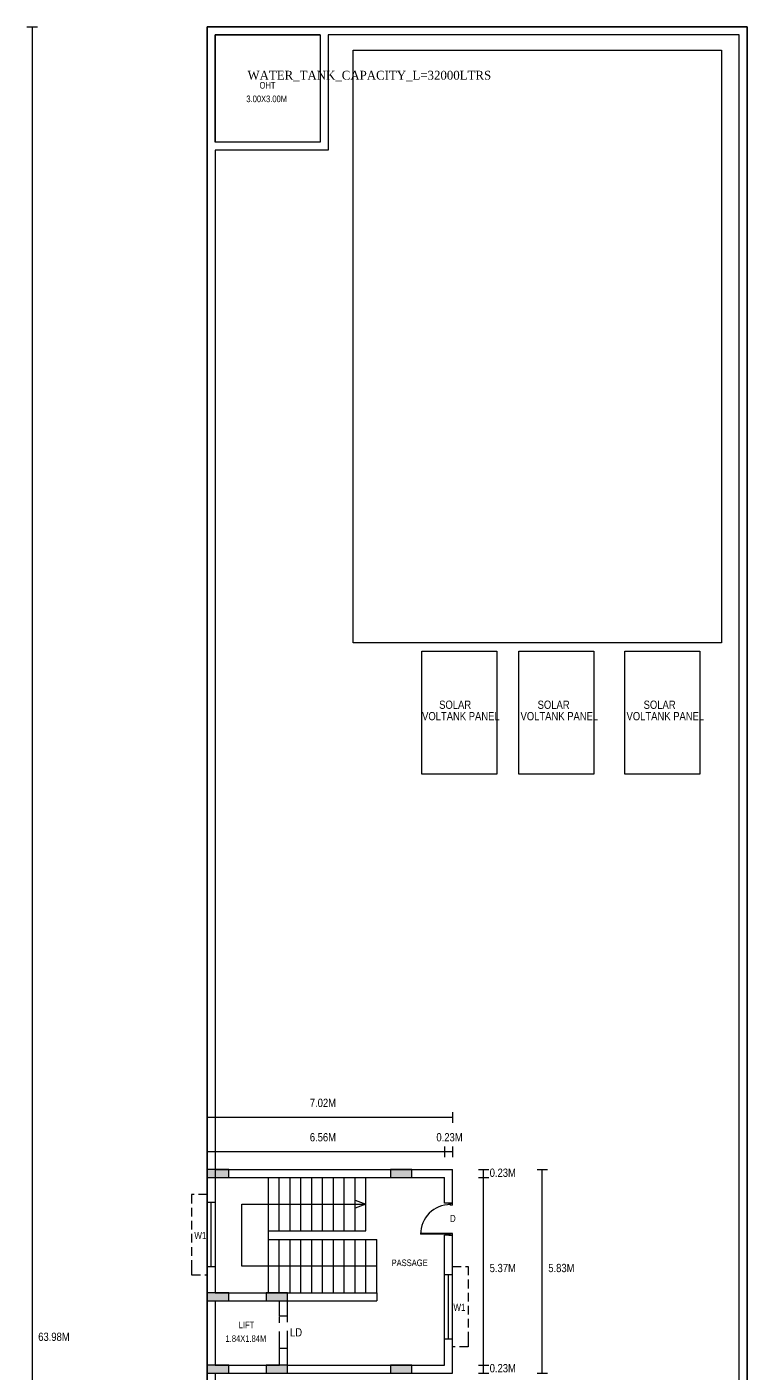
# Model space of a CAD drawing. Header units: metres. Extents: x 0 to 246, y -13 to 116.
# Drawn here: x 86.94 to 107.56, y 50.86 to 89.4 of the extents above; entities that cross this region are included whole.
import ezdxf
from ezdxf.enums import TextEntityAlignment as Align

# ---------------------------------------------------------------- set-up
doc = ezdxf.new("R2010")
doc.units = ezdxf.units.M
doc.header["$MEASUREMENT"] = 0
doc.linetypes.add('HIDDEN', pattern=[0.375, 0.25, -0.125])
doc.linetypes.add('HIDDENX2', pattern=[0.75, 0.5, -0.25])
for name, color, linetype in [('A-Glaz', 92, 'Continuous'), ('wall', 2, 'Continuous'), ('WATER_TANK_CALCULATION', 7, 'Continuous'), ('win', 5, 'Continuous')]:
    doc.layers.add(name, color=color, linetype=linetype)
for name, color, linetype, lineweight in [('BLK_1_FLR_2_ROOF_AREA', 7, 'Continuous', 30), ('SOLAR_PANEL', 4, 'Continuous', 30), ('text', 7, 'Continuous', 25)]:
    doc.layers.add(name, color=color, linetype=linetype, lineweight=lineweight)
doc.styles.add('ATT', font='swissck.ttf', dxfattribs={"height": 12})
doc.styles.add('ED', font='romantic.ttf', dxfattribs={"width": 0.96})
doc.styles.add('STYLE3', font='swissck.ttf', dxfattribs={"height": 0.5})

# ---------------------------------------------------------------- blocks, each defined once
blk = doc.blocks.new('D3')
for p, q in [((1.1, 2.5), (1.1, 36)), ((1.9, 2.5), (1.9, 35.9)), ((0, 4), (1.1, 4)), ((0, 4), (0, 0)), ((0, 0), (2, 0)), ((1.1, 2.5), (1.1, 4)), ((1.1, 2.5), (2, 2.5)), ((2, 0), (2, 2.5)), ((34.9, 2.5), (34, 2.5)), ((34, 0), (34, 2.5)), ((34, 0), (36, 0)), ((36, 4), (34.9, 4)), ((34.9, 2.5), (34.9, 4)), ((36, 4), (36, 0))]:
    blk.add_line(p, q)
blk.add_arc((1.2, 2.7), 33.3, 359.6455, 90.1793)

msp = doc.modelspace()

# ---------------------------------------------------------------- hatches: boundary and pattern name
for points in [[(92.10646, 56.68542), (92.10646, 56.45542), (92.71979, 56.45542), (92.71979, 56.68542)], [(97.34943, 56.68542), (97.34943, 56.45542), (97.96276, 56.45542), (97.96276, 56.68542)], [(92.10646, 53.15876), (92.10646, 52.92876), (92.71979, 52.92876), (92.71979, 53.15876)], [(93.79313, 53.15876), (93.79313, 52.92876), (94.40646, 52.92876), (94.40646, 53.15876)], [(92.10646, 51.08876), (92.10646, 50.85876), (92.71979, 50.85876), (92.71979, 51.08876)], [(93.79313, 51.08876), (93.79313, 50.85876), (94.40646, 50.85876), (94.40646, 51.08876)], [(97.34943, 51.08876), (97.34943, 50.85876), (97.96276, 50.85876), (97.96276, 51.08876)]]:
    msp.add_hatch(color=145).paths.add_polyline_path(points)

# ---------------------------------------------------------------- linework, layer by layer
at = {"lineweight": 30}
for p, q in [((86.94441, 89.40062), (87.24421, 89.40062)), ((99.12646, 58.32657), (99.12646, 58.02677)), ((98.89646, 57.34148), (98.89646, 57.04168)), ((99.12646, 57.34148), (99.12646, 57.04168)), ((99.86813, 56.68542), (100.16793, 56.68542)), ((101.54596, 56.68542), (101.84576, 56.68542)), ((99.86813, 56.45542), (100.16793, 56.45542)), ((99.86813, 51.08876), (100.16793, 51.08876)), ((99.86813, 50.85876), (100.16793, 50.85876)), ((101.54596, 50.85876), (101.84576, 50.85876))]:
    msp.add_line(p, q, dxfattribs=at)
for p, q in [((87.09431, 89.40062), (87.09431, 25.42522)), ((99.12646, 58.17667), (92.10646, 58.17667)), ((99.12646, 57.19158), (92.10646, 57.19158)), ((92.33646, 56.68542), (99.12646, 56.68542)), ((99.12646, 55.7267), (99.12646, 56.68542)), ((100.01803, 50.85876), (100.01803, 56.68542)), ((101.69586, 50.85876), (101.69586, 56.68542)), ((92.33646, 56.45542), (98.89646, 56.45542)), ((98.89646, 55.7267), (98.89646, 56.45542)), ((98.89646, 51.08876), (98.89646, 54.8067)), ((99.12646, 50.85876), (99.12646, 54.8067)), ((92.33646, 53.15876), (96.95646, 53.15876)), ((92.33646, 52.92876), (94.17646, 52.92876)), ((94.17646, 52.48366), (94.17646, 52.92876)), ((94.40646, 52.92876), (96.95646, 52.92876)), ((94.40646, 52.48366), (94.40646, 52.92876)), ((96.95646, 53.15876), (96.95646, 52.92876)), ((94.17646, 51.08876), (94.17646, 51.56366)), ((94.40646, 51.08876), (94.40646, 51.56366)), ((92.33646, 51.08876), (94.17646, 51.08876)), ((94.40646, 51.08876), (98.89646, 51.08876)), ((92.33646, 50.85876), (94.17646, 50.85876)), ((94.40646, 50.85876), (99.12646, 50.85876))]:
    msp.add_line(p, q)
at = {"ltscale": 10}
for p, q in [((94.40646, 52.48366), (94.17646, 52.48366)), ((94.40646, 51.56366), (94.17646, 51.56366))]:
    msp.add_line(p, q, dxfattribs=at)
at = {"color": 145}
for points in [[(92.10646, 56.68542), (92.10646, 56.45542), (92.71979, 56.45542), (92.71979, 56.68542)], [(97.34943, 56.68542), (97.34943, 56.45542), (97.96276, 56.45542), (97.96276, 56.68542)], [(92.10646, 53.15876), (92.10646, 52.92876), (92.71979, 52.92876), (92.71979, 53.15876)], [(93.79313, 53.15876), (93.79313, 52.92876), (94.40646, 52.92876), (94.40646, 53.15876)], [(92.10646, 51.08876), (92.10646, 50.85876), (92.71979, 50.85876), (92.71979, 51.08876)], [(93.79313, 51.08876), (93.79313, 50.85876), (94.40646, 50.85876), (94.40646, 51.08876)], [(97.34943, 51.08876), (97.34943, 50.85876), (97.96276, 50.85876), (97.96276, 51.08876)]]:
    msp.add_lwpolyline(points, close=True, dxfattribs=at)
at = {"layer": 'A-Glaz', "color": 92, "linetype": 'Continuous', "lineweight": -3, "ltscale": 10}
for p, q in [((92.22146, 53.89896), (92.22146, 55.73896)), ((99.01146, 51.84136), (99.01146, 53.68136))]:
    msp.add_line(p, q, dxfattribs=at)
at = {"layer": 'BLK_1_FLR_2_ROOF_AREA', "color": 54, "lineweight": 30}
msp.add_lwpolyline([(92.10646, 89.40063), (107.55906, 89.40063), (107.55906, 25.42554), (97.96276, 20.64107), (92.10646, 20.64103)], close=True, dxfattribs=at)
at = {"layer": 'SOLAR_PANEL', "color": 3}
for points in [[(96.28743, 88.7397), (106.82686, 88.7397), (106.82686, 71.76204), (96.28743, 71.76204)], [(100.39115, 71.53157), (100.39115, 68.00684), (98.24424, 68.00684), (98.24424, 71.53157)], [(103.17274, 71.53157), (103.17274, 68.00684), (101.02583, 68.00684), (101.02583, 71.53157)], [(106.20719, 71.53157), (106.20719, 68.00684), (104.06028, 68.00684), (104.06028, 71.53157)]]:
    msp.add_lwpolyline(points, close=True, dxfattribs=at)
at = {"layer": 'wall'}
for p, q in [((92.33646, 55.73896), (92.10646, 55.73896)), ((99.12646, 55.7267), (98.89646, 55.7267)), ((99.12646, 54.8067), (98.89646, 54.8067)), ((92.33646, 53.89896), (92.10646, 53.89896)), ((98.89646, 53.68136), (99.12646, 53.68136)), ((98.89646, 51.84136), (99.12646, 51.84136))]:
    msp.add_line(p, q, dxfattribs=at)
for points in [[(107.55906, 43.09396), (107.55906, 43.09396), (107.55906, 89.40062), (92.10646, 89.40062), (92.10646, 42.02062), (92.10646, 42.02062)], [(93.64184, 89.17062), (92.33646, 89.17062), (92.33646, 87.52229)], [(95.33646, 89.17062), (93.64184, 89.17062)], [(95.33646, 89.17062), (95.33646, 86.10396)], [(107.32906, 43.09396), (107.32906, 43.09396), (107.32906, 89.17062), (95.56646, 89.17062)], [(95.56646, 89.17062), (95.56646, 85.87396)], [(92.33646, 87.52229), (92.33646, 86.10396)], [(95.33646, 86.10396), (92.33646, 86.10396)], [(95.56646, 85.87396), (92.33646, 85.87396)], [(92.33646, 85.87396), (92.33646, 53.15876)], [(92.33646, 52.92876), (92.33646, 51.08876)], [(92.33646, 50.85876), (92.33646, 20.87107)]]:
    msp.add_lwpolyline(points, dxfattribs=at)
at = {"layer": 'WATER_TANK_CALCULATION', "color": 150, "lineweight": 30}
msp.add_lwpolyline([(92.33646, 89.17059), (95.33646, 89.17059), (95.33646, 86.10392), (92.33646, 86.10392)], close=True, dxfattribs=at)
at = {"layer": 'win'}
for p, q in [((93.85646, 53.15876), (93.85646, 56.45542)), ((94.16646, 54.93542), (94.16646, 56.45542)), ((94.47646, 54.93542), (94.47646, 56.45542)), ((94.78646, 54.93542), (94.78646, 56.45542)), ((95.09646, 54.93542), (95.09646, 56.45542)), ((95.40646, 54.93542), (95.40646, 56.45542)), ((95.71646, 54.93542), (95.71646, 56.45542)), ((96.02646, 54.93542), (96.02646, 56.45542)), ((96.33646, 54.93542), (96.33646, 56.45542)), ((96.64646, 54.93542), (96.64646, 56.45542)), ((93.85646, 54.93542), (96.64646, 54.93542)), ((93.85646, 54.67876), (96.95646, 54.67876)), ((94.16646, 53.15876), (94.16646, 54.67876)), ((94.47646, 53.15876), (94.47646, 54.67876)), ((94.78646, 53.15876), (94.78646, 54.67876)), ((95.09646, 53.15876), (95.09646, 54.67876)), ((95.40646, 53.15876), (95.40646, 54.67876)), ((95.71646, 53.15876), (95.71646, 54.67876)), ((96.02646, 53.15876), (96.02646, 54.67876)), ((96.33646, 53.15876), (96.33646, 54.67876)), ((96.64646, 53.15876), (96.64646, 54.67876)), ((96.95646, 53.15876), (96.95646, 54.67876))]:
    msp.add_line(p, q, dxfattribs=at)
at = {"layer": 'win', "linetype": 'HIDDENX2'}
for p, q in [((94.17646, 51.54876), (94.17646, 52.46876)), ((94.40646, 51.56366), (94.40646, 52.48366))]:
    msp.add_line(p, q, dxfattribs=at)
at = {"layer": 'win', "color": 5, "linetype": 'HIDDEN'}
for points in [[(92.10646, 55.73896), (92.10646, 55.96755), (91.65921, 55.96755), (91.65921, 53.89896), (91.65921, 53.67037), (92.10646, 53.67037), (92.10646, 53.89896)], [(99.12646, 53.68135), (99.12646, 53.90995), (99.57371, 53.90995), (99.57371, 51.84136), (99.57371, 51.61276), (99.12646, 51.61276), (99.12646, 51.84136)]]:
    msp.add_lwpolyline(points, dxfattribs=at)
at = {"layer": 'win'}
msp.add_lwpolyline([(96.95646, 53.91876), (93.09646, 53.91876), (93.09646, 55.69542), (96.64646, 55.69542), (96.33646, 55.5801), (96.33646, 55.80694), (96.64646, 55.69542)], dxfattribs=at)

# ---------------------------------------------------------------- block references
at = {"layer": 'win', "xscale": 0.0254000000004453, "yscale": 0.0254000000004453, "zscale": 0.0254000000004453, "rotation": 89.9999999983331}
msp.add_blockref('D3', (99.12646, 54.8067), dxfattribs=at)

# ---------------------------------------------------------------- texts
at = {"color": 7, "style": 'STYLE3'}
for s, height, p in [('OHT', 0.188575, (93.60367, 87.63709)), ('3.00X3.00M', 0.188575, (93.22599, 87.2465)), ('VOLTANK PANEL', 0.2357187, (98.25588, 69.54965, -7451.8185)), ('VOLTANK PANEL', 0.2357187, (101.07448, 69.54965, -7451.8185)), ('VOLTANK PANEL', 0.2357187, (104.10893, 69.54965, -7451.8185)), ('7.02M', 0.235719, (95.04233, 58.47821)), ('6.56M', 0.235719, (95.04233, 57.49313)), ('0.23M', 0.235719, (98.66628, 57.49313)), ('0.23M', 0.235719, (100.1909, 56.47741)), ('PASSAGE', 0.188575, (97.38301, 53.92146)), ('5.37M', 0.235719, (100.1909, 53.74937)), ('5.83M', 0.235719, (101.86874, 53.74937)), ('LIFT', 0.188575, (93.00771, 52.14295)), ('LD', 0.235719, (94.47527, 51.906)), ('63.98M', 0.235719, (87.26732, 51.78029)), ('1.84X1.84M', 0.188575, (92.63003, 51.75236)), ('0.23M', 0.235719, (100.1909, 50.88074))]:
    msp.add_text(s, height=height, dxfattribs=at).set_placement(p)
for p in [(99.20253, 69.99438), (102.02113, 69.99438), (105.05559, 69.99438)]:
    msp.add_text('SOLAR', height=0.235719, dxfattribs=at).set_placement(p, align=Align.MIDDLE)
at = {"layer": 'text', "style": 'ATT'}
for s, height, p in [('D', 0.2032, (99.05052, 55.18416)), ('W1', 0.201958, (91.73615, 54.69724)), ('W1', 0.201958, (99.15268, 52.63963))]:
    msp.add_text(s, height=height, dxfattribs=at).set_placement(p)
at = {"layer": 'WATER_TANK_CALCULATION', "color": 150, "linetype": 'ByBlock', "insert": (93.25851, 88.14489), "char_height": 0.2537879, "width": 6.8667001, "attachment_point": 1, "style": 'ED'}
msp.add_mtext('WATER_TANK_CAPACITY_L=32000LTRS', dxfattribs=at)

doc.saveas('drawing.dxf')
